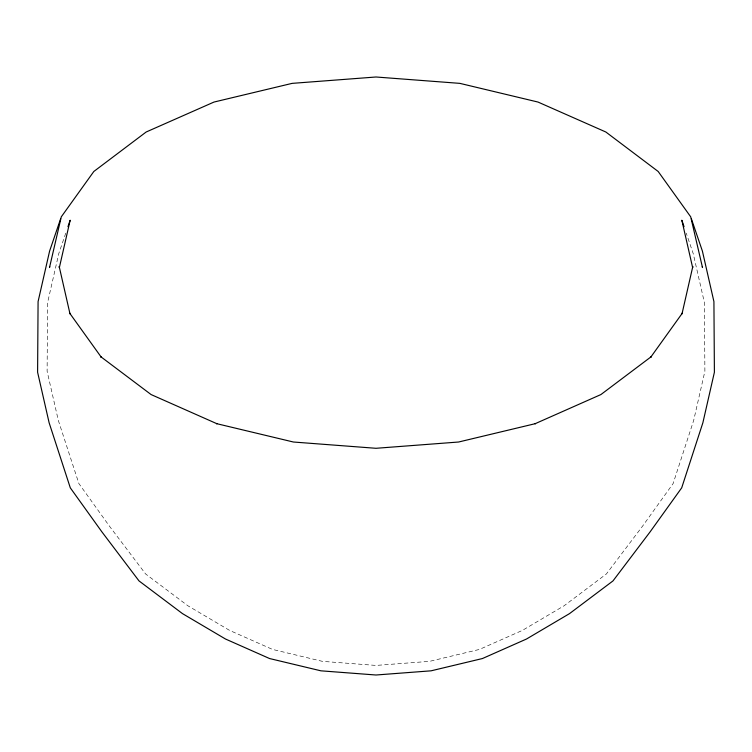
<?xml version="1.0" encoding="UTF-8"?>
<svg xmlns="http://www.w3.org/2000/svg" width="752" height="752" viewBox="0 0 752 752"><rect width="100%" height="100%" fill="white"/><g stroke="black" fill="none" stroke-linecap="round" stroke-linejoin="round"><path stroke-width="0.56" stroke-dasharray="3.76 2.82" d="M65.753 233.148L58.778 253.603L47.583 302.671L47.113 371.253L58.318 420.396L78.885 483.564L109.613 526.391L145.625 573.973L187.906 605.783L229.661 630.43L272.525 649.418L322.439 661.356L376 665.426L429.561 661.356L479.475 649.418L522.339 630.43L564.094 605.783L606.375 573.973L642.387 526.391L673.115 483.564L693.682 420.396L704.887 371.253L704.417 302.671L693.222 253.603L686.247 233.148"/><path stroke-width="1.13" d="M49.679 266.509L49.51 267.552L61.279 216.849L93.821 171.484L146.161 132.004L213.991 102.056L292.133 83.369L376 76.995L459.867 83.369L538.009 102.056L605.839 132.004L658.179 171.484L690.721 216.849L702.49 267.552L702.321 266.509M60.639 218.766L49.594 251.112L38.079 301.608L37.6 372.231L49.134 422.803L70.303 487.841L101.924 531.908L139.007 580.911L182.501 613.632L225.506 639.021L269.583 658.545L320.916 670.822L376 675.005L431.084 670.822L482.417 658.545L526.494 639.021L569.499 613.632L612.993 580.911L650.076 531.908L681.697 487.841L702.866 422.803L714.4 372.231L713.921 301.608L702.406 251.112L691.361 218.766M67.953 226.69L70.162 220.233L59.37 267.552L59.201 266.509L69.992 313.847L69.522 312.954L101.219 357.134L100.542 356.523L151.086 394.556L216.961 423.743L216.454 423.611L293.412 442.016L376 448.295L458.588 442.016L535.546 423.611L535.039 423.743L600.914 394.556L651.458 356.523L650.781 357.134L682.478 312.954L682.008 313.847L692.799 266.509L692.63 267.552L681.838 220.233L684.047 226.69"/></g></svg>
